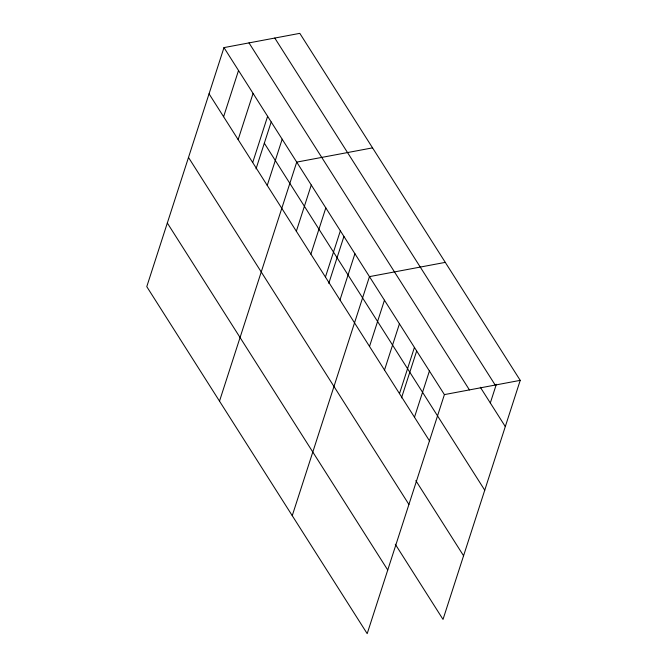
<?xml version="1.0" encoding="UTF-8"?>
<svg xmlns="http://www.w3.org/2000/svg" width="667" height="667" viewBox="0 0 667 667"><rect width="100%" height="100%" fill="white"/><g stroke="black" fill="none" stroke-linecap="round" stroke-linejoin="round"><path stroke-width="1" d="M223.979 47.599L146.773 286.643L367.192 633.65L444.405 394.606L223.979 47.599L299.808 33.35L520.227 380.357L443.021 619.401L395.281 544.239M223.603 116.725L238.528 70.502M238.144 139.62L253.076 93.405M252.693 162.523L267.625 116.308M256.036 168.851L271.177 121.986M267.242 185.426L282.174 139.211M219.51 401.159L296.715 162.114L372.545 147.866M296.34 231.232L311.264 185.017M310.889 254.135L325.813 207.921M325.438 277.038L340.362 230.824M328.781 283.367L343.914 236.502M339.987 299.942L354.911 253.727M292.246 515.666L369.46 276.63L445.289 262.373M369.518 346.44L384.45 300.225M384.509 370.035L399.433 323.82M399.5 393.63L414.424 347.415M401.517 397.882L416.658 351.017M414.482 417.234L429.415 371.01M490.312 402.976L496.348 384.292M444.405 394.606L520.227 380.357M274.787 38.052L495.206 385.059M480.323 387.244L505.303 426.572M248.999 42.896L469.426 389.903M264.324 143.197L484.751 490.203M209.054 93.822L429.473 440.829M415.833 480.607L463.573 555.769M188.503 157.454L408.921 504.46M167.325 223.011L387.744 570.018"/></g></svg>
